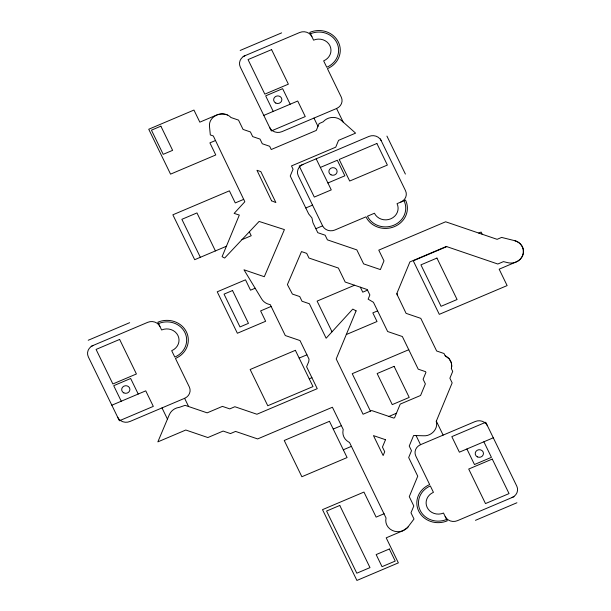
<?xml version="1.0" encoding="UTF-8"?>
<svg xmlns="http://www.w3.org/2000/svg" width="611" height="611" viewBox="0 0 611 611"><rect width="100%" height="100%" fill="white"/><g stroke="black" fill="none" stroke-linecap="round" stroke-linejoin="round"><path stroke-width="0.92" d="M445.228 355.801L444.006 353.502L436.651 350.997L420.788 318.362L406.086 313.351L397.097 294.571M451.697 366.363L451.644 366.921M451.712 365.806L451.705 365.248M523.421 252.29L523.436 251.778M523.451 251.22L523.406 250.663M451.575 367.478L451.46 368.028M523.344 252.893C522.833 256.994 519.793 260.5 516.02 262.035A12.38 11.41 -5 0 1 507.703 262.661L503.487 261.615L497.812 264.021L446.336 246.477L409.912 261.92L396.944 293.257L397.119 294.899M523.26 253.496L523.26 249.555M523.016 254.504L523.131 254M522.634 255.574L522.81 255.085M522.145 256.605L522.367 256.131M521.817 257.139L521.519 257.628M521.168 258.086L520.816 258.552M408.079 526.919L407.705 527.362M520.06 259.377L520.419 258.98M407.316 527.797L406.895 528.21M519.182 260.156L519.579 259.797M406.46 528.599L406.002 528.973M518.663 260.538L518.181 260.889M405.521 529.325L405.032 529.653M517.196 261.477L517.67 261.195M404.513 529.966L403.993 530.249M516.608 261.76L499.156 269.184L507.13 285.589L439.294 314.344L413.273 260.821L446.756 246.623M403.451 530.508L386.198 537.84L398.364 562.876L356.908 580.45L322.501 509.65L363.957 492.076L376.124 517.12L384.159 513.714M523.375 250.151C522.817 245.477 518.96 241.666 514.454 240.612L501.608 237.419L497.11 239.329L445.633 221.785L378.767 250.136L383.983 260.866L380.378 269.581L363.629 263.876L356.832 249.884L327.412 239.863L325.151 235.204L317.796 232.699L312.969 222.771L311.938 217.928L308.67 213.919L290.24 176.006L293.066 169.186L291.485 165.932L335.737 147.175L338.555 140.354L355.594 133.137L341.48 120.566A12.38 11.41 -5 0 0 323.173 121.81L319.118 123.605L316.299 130.426L271.238 149.527L269.657 146.273L262.302 143.761L260.034 139.102L252.679 136.597L250.418 131.938L243.063 129.425L238.527 120.107L230.966 117.526C223.832 109.674 208.275 115.532 209.497 126.515L210.321 134.947L213.315 135.963L244.835 201.745L234.135 213.392L239.321 215.064L222.106 256.673L224.649 258.056L259.102 221.442L284.413 229.599L264.296 276.714L243.98 269.787L261.707 299.039A12.38 11.41 -5 0 0 269.123 304.377L270.253 304.606L285.291 335.546L300.001 340.556L309.029 359.138L308.784 361.498L306.6 366.768L317.246 388.672L256.918 414.243L234.861 406.727L229.774 408.889L222.419 406.384L207.152 412.853L185.095 405.337L179.405 407.331A12.38 11.41 -5 0 0 169.331 414.648L157.852 441.875L185.797 430.022L207.862 437.545L223.122 431.068L230.477 433.573L235.563 431.419L257.628 438.935L332.407 407.239L343.26 429.564L343.046 430.404A12.38 11.41 -5 0 0 348.56 441.944L349.515 442.44L386.03 518.006A12.38 11.41 -5 0 0 390.085 529.08A12.38 11.41 -5 0 0 402.641 530.852L407.537 527.568L414.006 519.014L410.982 512.797L413.807 505.984L409.271 496.659L417.741 476.198L408.675 457.547L411.493 450.735L409.233 446.068L413.594 435.513L423.744 435.78C431.229 436.33 438.553 428.876 436.246 421.338L452.155 382.891L449.887 378.224L452.713 371.412L451.33 368.578L451.72 366.165L451.315 362.835L449.192 358.863L445.091 355.739M240.176 50.446L281.633 32.872M243.117 56.487L299.642 32.52A9.287 8.554 -5 0 1 311.9 36.698M216.821 114.952L199.828 122.154L193.954 110.064L148.733 129.242L170.553 174.135L215.775 154.965L209.901 142.875L215.492 140.507M263.792 115.403L297.71 101.021L305.263 116.564L271.345 130.945L240.299 67.05A9.287 8.554 -5 0 1 244.996 55.685M310.472 33.765A20.018 18.445 -5 0 1 336.89 42.762A20.018 18.445 -5 0 1 326.755 67.263L323.647 60.871A12.38 11.41 -5 0 0 329.917 45.718A12.38 11.41 -5 0 0 313.58 40.15L309.8 32.383A21.675 19.964 -5 0 1 338.402 42.128A21.675 19.964 -5 0 1 327.427 68.646L341.274 97.134A9.287 8.554 -5 0 1 336.569 108.498L281.923 131.663A9.287 8.554 -5 0 1 269.672 127.493M243.69 199.362L235.273 202.928L229.4 190.838L172.867 214.805L194.695 259.698L226.421 246.256M320.355 167.445L337.318 160.25L344.871 175.792L327.908 182.987M305.783 207.984L312.534 205.12M241.956 239.665L251.22 235.739L249.326 231.836M315.856 228.705L322.608 225.841A9.287 8.554 -5 0 0 334.859 230.019L365.951 216.836A21.675 19.964 -5 0 0 394.553 226.582A21.675 19.964 -5 0 0 405.521 200.064L397.043 203.654A12.38 11.41 -5 0 1 390.773 218.814A12.38 11.41 -5 0 1 374.436 213.247L367.463 216.195A20.018 18.445 -5 0 0 393.881 225.199A20.018 18.445 -5 0 0 404.016 200.698M88.221 340.258L129.669 322.684M91.154 346.3L147.686 322.341A9.287 8.554 -5 0 1 159.945 326.511M255.154 288.232L250.533 290.187L245.5 279.823L217.233 291.806L237.374 333.247L265.64 321.271L260.607 310.907L271.147 306.439M354.548 285.23L317.109 301.101L332.017 331.796M478.734 233.066L481.109 232.058L482.171 234.234M367.532 290.141L362.758 292.165L360.345 287.208M111.836 405.215L145.754 390.841L153.308 406.384L119.389 420.758L88.335 356.87A9.287 8.554 -5 0 1 93.04 345.505M377.606 310.862L372.825 312.885L377.025 321.516L346.307 334.545M158.516 323.578A20.018 18.445 -5 0 1 184.934 332.583A20.018 18.445 -5 0 1 174.799 357.076L171.691 350.691A12.38 11.41 -5 0 0 177.961 335.538A12.38 11.41 -5 0 0 161.617 329.971L157.844 322.196A21.675 19.964 -5 0 1 186.439 331.941A21.675 19.964 -5 0 1 175.464 358.458L189.318 386.954A9.287 8.554 -5 0 1 184.614 398.319L129.967 421.483A9.287 8.554 -5 0 1 117.709 417.305M299.153 358.099L306.921 354.808M309.227 378.82L311.908 377.682M408.759 349.721L352.226 373.688L370.419 411.111M333.239 429.075L341.35 425.638M388.94 416.435L396.44 413.257M343.306 449.795L351.417 446.358M446.61 519.442A20.018 18.445 -5 0 1 420.192 510.437A20.018 18.445 -5 0 1 430.335 485.944L433.436 492.329A12.38 11.41 -5 0 0 427.165 507.481A12.38 11.41 -5 0 0 443.51 513.049L447.283 520.824A21.675 19.964 -5 0 1 418.688 511.079A21.675 19.964 -5 0 1 429.663 484.561L415.816 456.066A9.287 8.554 -5 0 1 420.513 444.701L475.159 421.537A9.287 8.554 -5 0 1 487.418 425.714M493.291 437.797L459.373 452.178L451.819 436.636L485.737 422.262L516.791 486.15A9.287 8.554 -5 0 1 512.087 497.514M513.973 496.712L457.44 520.679A9.287 8.554 -5 0 1 445.19 516.501M475.457 520.335L516.914 502.761M217.554 114.685L217.951 114.54M218.707 114.333L219.12 114.226M219.899 114.089L220.319 114.02M221.106 113.951L221.526 113.921M222.312 113.929L222.74 113.929M223.527 114.013L223.947 114.051M224.718 114.204L225.131 114.288M225.879 114.501L226.284 114.624M514.981 240.765L515.562 240.94M227.009 114.906L227.399 115.059M516.112 241.162L516.669 241.383M517.196 241.65L517.723 241.918M445.763 356.076L446.267 356.373M518.22 242.239L518.716 242.552M446.763 356.687L447.237 357.03M519.174 242.911L519.633 243.277M447.703 357.389L448.138 357.771M520.053 243.674L520.465 244.079M448.558 358.168L448.948 358.596M520.839 244.515L521.214 244.95M449.322 359.031L449.665 359.489M521.542 245.423L521.863 245.889M449.986 359.955L450.284 360.444M522.13 246.386L522.405 246.89M450.559 360.941L450.796 361.452M386.931 136.093L405.399 174.082M380.34 138.896L405.513 190.693A9.287 8.554 -5 0 1 400.816 202.058M336.569 108.498L343.168 122.07M483.874 441.791L491.427 457.334L474.464 464.528L466.911 448.986M313.962 118.083L317.98 126.362M290.179 104.221L282.626 88.679L265.663 95.866L273.216 111.408M316.162 158.807L331.269 189.891L314.306 197.078L299.199 166.001L368.922 136.444A9.287 8.554 -5 0 1 381.18 140.622M436.33 421.132L443.128 435.116M322.608 225.841L298.267 175.769A9.287 8.554 -5 0 1 302.972 164.397M416.083 435.582L420.513 444.701M215.416 250.915L196.956 212.926L181.879 219.318L200.347 257.307M184.614 398.319L188.608 406.529M161.999 407.904L167.452 419.115M138.216 394.034L130.662 378.492L113.707 385.686L121.261 401.221M522.619 247.409L522.84 247.929M451.017 361.964L451.201 362.499M523.001 248.463L523.161 249.005M451.361 363.033L451.491 363.583M451.59 364.133L451.659 364.691M396.974 293.463L397.043 293.853M271.59 200.813L275.874 202.554L260.836 171.607L256.964 170.286L271.59 200.813M356.098 310.862L336.203 358.947L363.071 414.227L371.717 410.561L393.774 418.084L394.584 417.741L400.228 404.1L420.582 395.47L425.371 383.891L423.102 379.232L425.928 372.412L425.569 371.671L418.214 369.166L402.351 336.531L387.641 331.521L373.443 302.3L368.135 299.169L369.876 294.96L367.249 289.561L345.184 282.038L338.387 268.053L308.975 258.033L306.707 253.366L301.498 251.595L287.407 284.589L292.402 294.067L299.757 296.572L302.017 301.238L309.372 303.743L326.137 338.227L352.776 309.09L356.098 310.862M385.495 439.714L382.448 447.069L384.716 451.735L383.143 455.523L373.466 435.612L385.495 439.714M271.59 49.621L248.035 59.603L264.823 94.14L288.377 84.158L271.59 49.621M160.876 126.171L151.452 130.166L163.206 154.339L172.623 150.344L160.876 126.171M376.888 143.478L339.197 159.456L349.691 181.039L387.374 165.062L376.888 143.478M232.524 290.531L224.046 294.128L239.993 326.938L248.471 323.341L232.524 290.531M119.634 339.433L96.08 349.423L112.867 383.96L136.421 373.97L119.634 339.433M436.941 258.071L420.926 264.861L441.066 306.31L457.081 299.52L436.941 258.071M295.38 350.324L250.151 369.502L267.778 405.757L313 386.587L295.38 350.324M394.11 366.348L377.147 373.535L392.254 404.619L409.217 397.425L394.11 366.348M329.459 421.307L284.237 440.478L301.865 476.74L347.086 457.57L329.459 421.307M339.777 505.45L326.587 511.048L356.801 573.21L369.991 567.619L339.777 505.45M492.26 459.06L468.706 469.049L485.493 503.579L509.047 493.596L492.26 459.06M389.344 548.999L376.155 554.589L382.035 566.68L395.225 561.081L389.344 548.999M123.827 392.881A4.124 3.803 -5 0 0 129.914 389.36A4.124 3.803 -5 0 0 123.636 386.297A4.124 3.803 -5 0 0 123.827 392.881M477.367 456.875A4.124 3.803 -5 0 0 483.461 453.347A4.124 3.803 -5 0 0 477.176 450.292A4.124 3.803 -5 0 0 477.367 456.875M275.782 103.068A4.124 3.803 -5 0 0 281.877 99.547A4.124 3.803 -5 0 0 275.599 96.485A4.124 3.803 -5 0 0 275.782 103.068M331.025 174.83A4.124 3.803 -5 0 0 337.112 171.301A4.124 3.803 -5 0 0 330.834 168.246A4.124 3.803 -5 0 0 331.025 174.83"/></g></svg>
